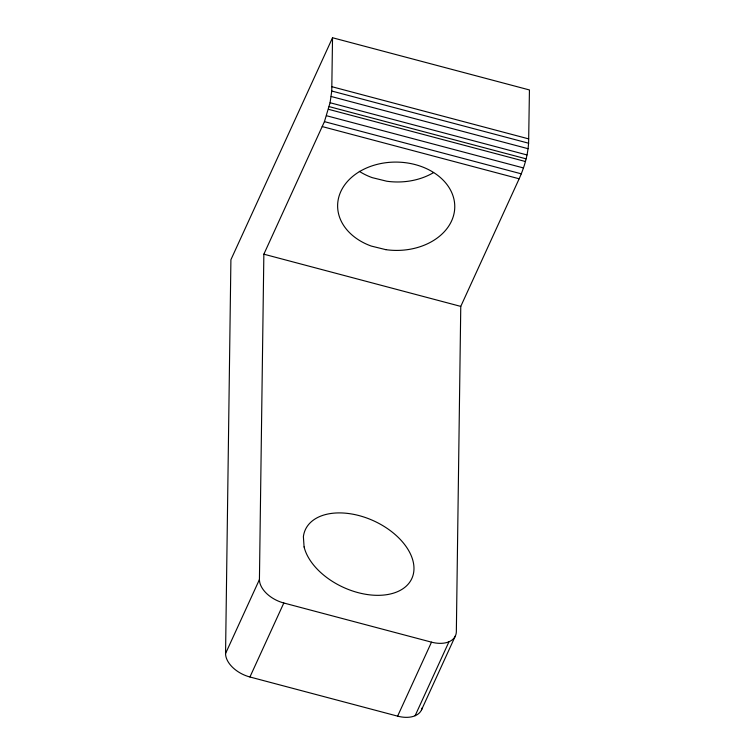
<?xml version="1.0" encoding="UTF-8"?>
<svg xmlns="http://www.w3.org/2000/svg" width="755" height="755" viewBox="0 0 755 755"><rect width="100%" height="100%" fill="white"/><g stroke="black" fill="none" stroke-linecap="round" stroke-linejoin="round"><path stroke-width="1.13" d="M331.756 91.025L332.53 37.75L529.444 89.958L528.679 138.882C528.679 152.661 524.772 166.289 519.147 178.784L460.767 306.398L456.35 631.567A26.029 16.242 24.6 0 1 431.501 642.156L283.814 603A26.029 16.242 24.6 0 1 259.427 579.547L263.854 254.19L324.442 121.64L330.067 102.737L331.756 91.025L528.679 143.233M422.234 707.737A26.029 16.242 24.6 0 1 397.621 716.146L249.933 676.99A26.038 16.242 24.6 0 1 225.556 653.537L230.907 259.72L332.53 37.75M225.556 653.537L259.427 579.547M249.933 676.99L283.814 603M397.621 716.146L431.501 642.156M415.099 715.749L448.97 641.759M421.573 709.766L455.444 635.776M331.766 86.674L528.679 138.882M331.181 96.498L528.094 148.707M330.067 102.737L526.981 154.945M329.142 106.615L526.056 158.824M328.5 109.305L525.414 161.513M326.585 115.751L523.498 167.959M324.442 121.64L521.356 173.848M322.234 126.576L519.147 178.784M263.854 254.19L460.767 306.398M433.625 172.565A58.569 44.13 0.8 0 1 386.777 181.228L372.206 177.642A58.569 44.13 0.8 0 1 359.333 171.347M385.843 249.66L371.281 246.073A58.569 44.158 0.8 0 1 358.663 172.121A58.569 44.158 0.8 0 1 452.802 195.262A58.569 44.158 0.8 0 1 385.843 249.66M304.086 546.922L303.387 536.663A58.569 36.542 24.6 0 1 386.05 527.66A58.569 36.542 24.6 0 1 390.571 593.94A58.569 36.542 24.6 0 1 304.086 546.922"/></g></svg>
